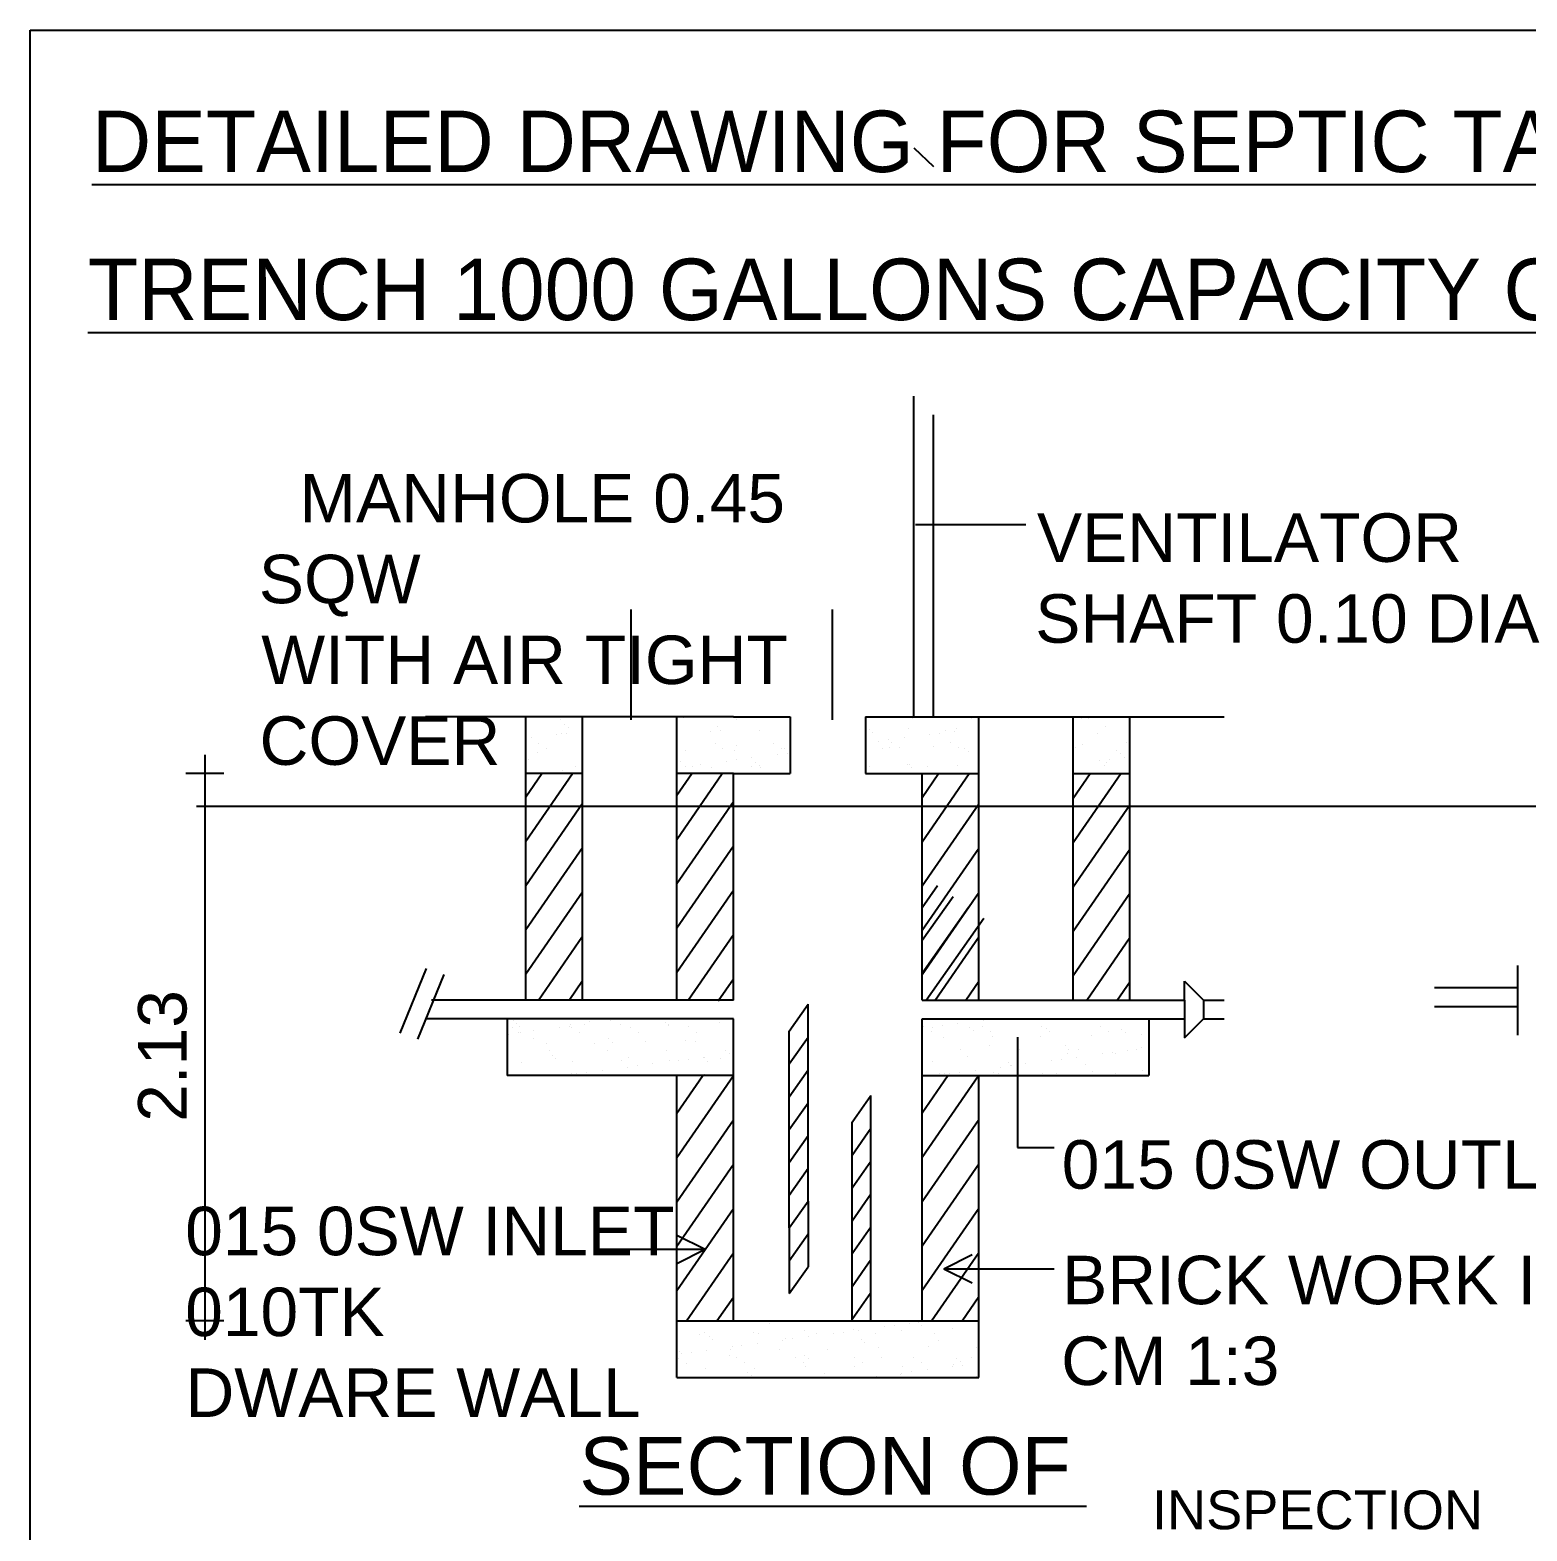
# Model space of a CAD drawing. Header units: metres. Extents: x 33037 to 86814, y -4407 to 25.
# Drawn here: x 86718.39 to 86740.58, y -4208.42 to -4186.17 of the extents above; entities that cross this region are included whole.
import ezdxf

# ---------------------------------------------------------------- set-up
doc = ezdxf.new("R2010")
doc.units = ezdxf.units.M
doc.header["$MEASUREMENT"] = 0
doc.styles.add('book anti', font='BKANT.TTF')
doc.styles.get("Standard").update_dxf_attribs({"font": 'arial.ttf'})

msp = doc.modelspace()

# ---------------------------------------------------------------- linework, layer by layer
at = {"color": 0, "ltscale": 50}
for p, q in [((86718.38529, -4186.16906), (86761.98396, -4186.16906)), ((86718.38529, -4219.56882), (86718.38529, -4186.16906))]:
    msp.add_line(p, q, dxfattribs=at)
at = {"color": 7}
for p, q in [((86731.48901, -4187.9135), (86731.7795, -4188.19325)), ((86731.48901, -4196.35126), (86731.48901, -4191.59544)), ((86731.7795, -4196.35126), (86731.7795, -4191.8752)), ((86731.51007, -4193.50038), (86733.14569, -4193.50038)), ((86727.29762, -4196.39489), (86727.29762, -4194.75927)), ((86730.28166, -4196.39489), (86730.28166, -4194.75927)), ((86728.81323, -4196.35126), (86724.24992, -4196.35126)), ((86725.73594, -4200.54756), (86725.73594, -4196.35126)), ((86726.24239, -4196.39012), (86726.24239, -4196.39012)), ((86726.5752, -4200.54756), (86726.5752, -4196.35126)), ((86727.97397, -4200.54756), (86727.97397, -4196.35126)), ((86727.98477, -4196.38696), (86727.98477, -4196.38696)), ((86728.07205, -4196.36478), (86728.07205, -4196.36478)), ((86728.81323, -4196.35126), (86729.65249, -4196.35126)), ((86728.85597, -4196.38537), (86728.85597, -4196.38537)), ((86729.65249, -4196.35126), (86729.65249, -4197.19052)), ((86730.7715, -4196.35126), (86730.7715, -4197.19052)), ((86730.7715, -4196.35126), (86731.61076, -4196.35126)), ((86731.46955, -4196.38063), (86731.46955, -4196.38063)), ((86731.61076, -4196.35126), (86736.08682, -4196.35126)), ((86732.34074, -4196.37904), (86732.34074, -4196.37904)), ((86732.45003, -4200.54756), (86732.45003, -4196.35126)), ((86733.84879, -4200.54756), (86733.84879, -4196.35126)), ((86733.97286, -4196.36927), (86733.97286, -4196.36927)), ((86734.08312, -4196.37588), (86734.08312, -4196.37588)), ((86734.68806, -4200.54756), (86734.68806, -4196.35126)), ((86725.81295, -4196.66219), (86725.81295, -4196.66219)), ((86726.19293, -4196.61217), (86726.19293, -4196.61217)), ((86726.26272, -4196.59995), (86726.26272, -4196.59995)), ((86726.31429, -4196.4645), (86726.31429, -4196.4645)), ((86726.33854, -4196.593), (86726.33854, -4196.593)), ((86726.36585, -4196.51175), (86726.36585, -4196.51175)), ((86726.56598, -4196.56305), (86726.56598, -4196.56305)), ((86728.46622, -4196.56682), (86728.46622, -4196.56682)), ((86728.56963, -4196.49885), (86728.56963, -4196.49885)), ((86728.6212, -4196.5461), (86728.6212, -4196.5461)), ((86729.1985, -4196.55748), (86729.1985, -4196.55748)), ((86730.82497, -4196.5332), (86730.82497, -4196.5332)), ((86730.87654, -4196.58045), (86730.87654, -4196.58045)), ((86731.34211, -4196.65859), (86731.34211, -4196.65859)), ((86731.402, -4196.52435), (86731.402, -4196.52435)), ((86731.7221, -4196.60856), (86731.7221, -4196.60856)), ((86731.86771, -4196.58939), (86731.86771, -4196.58939)), ((86731.9609, -4196.55794), (86731.9609, -4196.55794)), ((86732.09515, -4196.55945), (86732.09515, -4196.55945)), ((86732.11764, -4196.52778), (86732.11764, -4196.52778)), ((86734.21624, -4196.59229), (86734.21624, -4196.59229)), ((86734.32114, -4196.49465), (86734.32114, -4196.49465)), ((86725.90206, -4196.87669), (86725.90206, -4196.87669)), ((86725.92566, -4196.74494), (86725.92566, -4196.74494)), ((86726.04363, -4196.8201), (86726.04363, -4196.8201)), ((86728.10556, -4196.84356), (86728.10556, -4196.84356)), ((86728.53924, -4196.74019), (86728.53924, -4196.74019)), ((86728.65721, -4196.81535), (86728.65721, -4196.81535)), ((86728.8212, -4196.84699), (86728.8212, -4196.84699)), ((86728.86458, -4196.76912), (86728.86458, -4196.76912)), ((86729.41043, -4196.73861), (86729.41043, -4196.73861)), ((86729.5284, -4196.81376), (86729.5284, -4196.81376)), ((86729.57678, -4196.81977), (86729.57678, -4196.81977)), ((86729.60861, -4196.88681), (86729.60861, -4196.88681)), ((86730.96906, -4196.7077), (86730.96906, -4196.7077)), ((86731.0247, -4196.81386), (86731.0247, -4196.81386)), ((86731.11468, -4196.68853), (86731.11468, -4196.68853)), ((86731.11992, -4196.80347), (86731.11992, -4196.80347)), ((86731.15282, -4196.73544), (86731.15282, -4196.73544)), ((86731.27079, -4196.8106), (86731.27079, -4196.8106)), ((86731.78028, -4196.78664), (86731.78028, -4196.78664)), ((86732.02401, -4196.73386), (86732.02401, -4196.73386)), ((86732.14198, -4196.80901), (86732.14198, -4196.80901)), ((86732.23934, -4196.81309), (86732.23934, -4196.81309)), ((86732.2909, -4196.86034), (86732.2909, -4196.86034)), ((86733.88437, -4196.80585), (86733.88437, -4196.80585)), ((86733.98378, -4196.75351), (86733.98378, -4196.75351)), ((86734.49468, -4196.84744), (86734.49468, -4196.84744)), ((86734.54625, -4196.89469), (86734.54625, -4196.89469)), ((86734.63759, -4196.72911), (86734.63759, -4196.72911)), ((86720.9764, -4196.91076), (86720.9764, -4205.58313)), ((86725.76826, -4196.9803), (86725.76826, -4196.9803)), ((86726.46833, -4197.09066), (86726.46833, -4197.09066)), ((86728.0236, -4197.01465), (86728.0236, -4197.01465)), ((86728.10254, -4197.08509), (86728.10254, -4197.08509)), ((86728.21071, -4197.08749), (86728.21071, -4197.08749)), ((86728.32998, -4197.05514), (86728.32998, -4197.05514)), ((86728.48384, -4197.10586), (86728.48384, -4197.10586)), ((86728.70996, -4197.00512), (86728.70996, -4197.00512)), ((86728.85558, -4196.98595), (86728.85558, -4196.98595)), ((86729.0819, -4197.08591), (86729.0819, -4197.08591)), ((86729.08301, -4196.95601), (86729.08301, -4196.95601)), ((86729.14302, -4197.02427), (86729.14302, -4197.02427)), ((86729.19459, -4197.07152), (86729.19459, -4197.07152)), ((86729.21612, -4197.09651), (86729.21612, -4197.09651)), ((86729.463, -4196.90598), (86729.463, -4196.90598)), ((86730.82429, -4197.08274), (86730.82429, -4197.08274)), ((86731.39837, -4197.05862), (86731.39837, -4197.05862)), ((86731.41963, -4197.06338), (86731.41963, -4197.06338)), ((86731.44993, -4197.10587), (86731.44993, -4197.10587)), ((86731.69548, -4197.08116), (86731.69548, -4197.08116)), ((86732.13526, -4197.06682), (86732.13526, -4197.06682)), ((86733.85914, -4197.05154), (86733.85914, -4197.05154)), ((86734.23913, -4197.00151), (86734.23913, -4197.00151)), ((86734.30906, -4197.07641), (86734.30906, -4197.07641)), ((86734.33876, -4197.03369), (86734.33876, -4197.03369)), ((86734.38474, -4196.98234), (86734.38474, -4196.98234)), ((86734.61218, -4196.9524), (86734.61218, -4196.9524)), ((86721.25615, -4197.19052), (86720.69665, -4197.19052)), ((86726.5752, -4197.19052), (86725.73594, -4197.19052)), ((86725.73594, -4197.53412), (86725.97314, -4197.19052)), ((86725.73594, -4198.19069), (86726.42639, -4197.19052)), ((86726.28034, -4197.13899), (86726.28034, -4197.13899)), ((86728.81323, -4197.19052), (86727.97397, -4197.19052)), ((86727.97397, -4197.50899), (86728.19382, -4197.19052)), ((86727.97397, -4198.16556), (86728.64708, -4197.19052)), ((86728.81323, -4197.19052), (86729.65249, -4197.19052)), ((86728.81323, -4200.54756), (86728.81323, -4197.19052)), ((86730.7715, -4197.19052), (86731.61076, -4197.19052)), ((86731.61076, -4197.19052), (86732.45003, -4197.19052)), ((86731.61076, -4197.54354), (86731.85447, -4197.19052)), ((86731.61076, -4200.54756), (86731.61076, -4197.19052)), ((86731.61076, -4198.20011), (86732.30773, -4197.19052)), ((86733.84879, -4197.19052), (86734.68806, -4197.19052)), ((86733.84879, -4197.55487), (86734.10032, -4197.19052)), ((86733.84879, -4198.21143), (86734.55357, -4197.19052)), ((86725.73594, -4198.84725), (86726.5752, -4197.63153)), ((86727.97397, -4198.82212), (86728.81323, -4197.6064)), ((86731.61076, -4198.85667), (86732.45003, -4197.64095)), ((86733.84879, -4198.868), (86734.68806, -4197.65228)), ((86725.73594, -4199.50382), (86726.5752, -4198.2881)), ((86727.97397, -4199.47869), (86728.81323, -4198.26297)), ((86731.61076, -4199.51324), (86732.45003, -4198.29752)), ((86733.84879, -4199.52456), (86734.68806, -4198.30884)), ((86731.61076, -4199.17508), (86731.83964, -4198.84945)), ((86725.73594, -4200.16038), (86726.5752, -4198.94466)), ((86727.97397, -4200.13525), (86728.81323, -4198.91953)), ((86731.61076, -4200.1698), (86732.45003, -4198.95408)), ((86731.61076, -4199.66158), (86732.06851, -4199.01031)), ((86733.84879, -4200.18113), (86734.68806, -4198.96541)), ((86731.61076, -4200.14808), (86732.29739, -4199.17118)), ((86731.67192, -4200.54756), (86732.52626, -4199.33205)), ((86725.92191, -4200.54756), (86726.5752, -4199.60123)), ((86728.14259, -4200.54756), (86728.81323, -4199.5761)), ((86731.80324, -4200.54756), (86732.45003, -4199.61065)), ((86734.04908, -4200.54756), (86734.68806, -4199.62198)), ((86724.25973, -4200.0779), (86723.8681, -4201.03943)), ((86724.51882, -4200.16713), (86724.12718, -4201.12866)), ((86740.4359, -4200.0332), (86740.4359, -4201.06745)), ((86726.37516, -4200.54756), (86726.5752, -4200.25779)), ((86728.58789, -4200.55907), (86728.81323, -4200.23266)), ((86732.25649, -4200.54756), (86732.45003, -4200.26722)), ((86734.50234, -4200.54756), (86734.68806, -4200.27854)), ((86735.49835, -4200.26781), (86735.77811, -4200.54756)), ((86735.49835, -4200.54756), (86735.49835, -4200.26781)), ((86739.20702, -4200.36106), (86740.4359, -4200.36106)), ((86728.81323, -4200.54756), (86724.33717, -4200.54756)), ((86729.63921, -4201.0071), (86729.91897, -4200.60908)), ((86729.91897, -4203.52808), (86729.91897, -4200.60908)), ((86731.61076, -4200.54756), (86735.49835, -4200.54756)), ((86735.49835, -4200.54756), (86735.49835, -4200.82732)), ((86735.77811, -4200.54756), (86735.77811, -4200.82732)), ((86735.77811, -4200.54756), (86736.08682, -4200.54756)), ((86739.20702, -4200.64081), (86740.4359, -4200.64081)), ((86728.81323, -4200.82732), (86724.24992, -4200.82732)), ((86725.45618, -4200.82732), (86725.45618, -4201.66658)), ((86725.54977, -4200.84467), (86725.54977, -4200.84467)), ((86725.60133, -4200.89192), (86725.60133, -4200.89192)), ((86726.68569, -4200.8694), (86726.68569, -4200.8694)), ((86726.98749, -4200.85351), (86726.98749, -4200.85351)), ((86727.1331, -4200.83434), (86727.1331, -4200.83434)), ((86727.80511, -4200.87902), (86727.80511, -4200.87902)), ((86728.6072, -4200.87911), (86728.6072, -4200.87911)), ((86728.81323, -4205.30337), (86728.81323, -4200.82732)), ((86731.61076, -4205.30337), (86731.61076, -4200.82732)), ((86731.61076, -4200.82732), (86735.49835, -4200.82732)), ((86732.25862, -4200.84007), (86732.25862, -4200.84007)), ((86732.51665, -4200.8499), (86732.51665, -4200.8499)), ((86732.66227, -4200.83073), (86732.66227, -4200.83073)), ((86734.96781, -4200.82732), (86734.96781, -4201.66658)), ((86735.49835, -4201.10707), (86735.77811, -4200.82732)), ((86735.49835, -4200.82732), (86735.49835, -4201.10707)), ((86735.77811, -4200.82732), (86736.08682, -4200.82732)), ((86725.48142, -4201.05179), (86725.48142, -4201.05179)), ((86725.5389, -4200.9513), (86725.5389, -4200.9513)), ((86725.62704, -4201.03262), (86725.62704, -4201.03262)), ((86725.64812, -4200.93946), (86725.64812, -4200.93946)), ((86725.65687, -4201.02645), (86725.65687, -4201.02645)), ((86725.84471, -4201.11494), (86725.84471, -4201.11494)), ((86725.85447, -4201.00267), (86725.85447, -4201.00267)), ((86726.23445, -4200.95265), (86726.23445, -4200.95265)), ((86726.38007, -4200.93348), (86726.38007, -4200.93348)), ((86726.4037, -4200.91224), (86726.4037, -4200.91224)), ((86726.41009, -4200.94971), (86726.41009, -4200.94971)), ((86726.52806, -4201.02487), (86726.52806, -4201.02487)), ((86726.6075, -4200.90353), (86726.6075, -4200.90353)), ((86727.13598, -4200.9029), (86727.13598, -4200.9029)), ((86727.28128, -4200.94813), (86727.28128, -4200.94813)), ((86727.39925, -4201.02329), (86727.39925, -4201.02329)), ((86727.85162, -4200.90633), (86727.85162, -4200.90633)), ((86727.85667, -4200.92627), (86727.85667, -4200.92627)), ((86728.15247, -4200.94655), (86728.15247, -4200.94655)), ((86728.27045, -4201.0217), (86728.27045, -4201.0217)), ((86729.63921, -4203.9261), (86729.63921, -4201.0071)), ((86729.63921, -4201.4936), (86729.91897, -4201.09558)), ((86731.63725, -4200.94022), (86731.63725, -4200.94022)), ((86731.75522, -4201.01537), (86731.75522, -4201.01537)), ((86731.76362, -4200.94904), (86731.76362, -4200.94904)), ((86731.90923, -4200.92987), (86731.90923, -4200.92987)), ((86731.92126, -4201.09893), (86731.92126, -4201.09893)), ((86732.13667, -4200.89993), (86732.13667, -4200.89993)), ((86732.31579, -4200.94772), (86732.31579, -4200.94772)), ((86732.36736, -4200.99497), (86732.36736, -4200.99497)), ((86732.50844, -4200.93863), (86732.50844, -4200.93863)), ((86732.62641, -4201.01379), (86732.62641, -4201.01379)), ((86732.65355, -4201.08959), (86732.65355, -4201.08959)), ((86733.02567, -4201.09663), (86733.02567, -4202.73225)), ((86733.36918, -4201.09302), (86733.36918, -4201.09302)), ((86733.37963, -4200.93705), (86733.37963, -4200.93705)), ((86733.45171, -4200.97246), (86733.45171, -4200.97246)), ((86733.4976, -4201.0122), (86733.4976, -4201.0122)), ((86734.12477, -4201.0658), (86734.12477, -4201.0658)), ((86734.25082, -4200.93547), (86734.25082, -4200.93547)), ((86734.36879, -4201.01062), (86734.36879, -4201.01062)), ((86734.57113, -4200.98207), (86734.57113, -4200.98207)), ((86734.6227, -4201.02932), (86734.6227, -4201.02932)), ((86734.85705, -4201.05646), (86734.85705, -4201.05646)), ((86726.04304, -4201.18898), (86726.04304, -4201.18898)), ((86726.08156, -4201.29701), (86726.08156, -4201.29701)), ((86726.75868, -4201.19241), (86726.75868, -4201.19241)), ((86726.95276, -4201.29543), (86726.95276, -4201.29543)), ((86726.96413, -4201.12455), (86726.96413, -4201.12455)), ((86727.0157, -4201.1718), (86727.0157, -4201.1718)), ((86727.51426, -4201.16519), (86727.51426, -4201.16519)), ((86727.82395, -4201.29385), (86727.82395, -4201.29385)), ((86728.10005, -4201.14929), (86728.10005, -4201.14929)), ((86728.24654, -4201.15585), (86728.24654, -4201.15585)), ((86728.69514, -4201.29226), (86728.69514, -4201.29226)), ((86732.17991, -4201.28593), (86732.17991, -4201.28593)), ((86732.61074, -4201.21799), (86732.61074, -4201.21799)), ((86733.0511, -4201.28435), (86733.0511, -4201.28435)), ((86733.73016, -4201.2276), (86733.73016, -4201.2276)), ((86733.76411, -4201.34254), (86733.76411, -4201.34254)), ((86733.78172, -4201.27485), (86733.78172, -4201.27485)), ((86733.9223, -4201.28277), (86733.9223, -4201.28277)), ((86734.28065, -4201.34199), (86734.28065, -4201.34199)), ((86734.42627, -4201.32282), (86734.42627, -4201.32282)), ((86734.6537, -4201.29288), (86734.6537, -4201.29288)), ((86734.79349, -4201.28118), (86734.79349, -4201.28118)), ((86734.86608, -4201.25234), (86734.86608, -4201.25234)), ((86725.66574, -4201.4785), (86725.66574, -4201.4785)), ((86726.12316, -4201.37009), (86726.12316, -4201.37009)), ((86726.17472, -4201.41734), (86726.17472, -4201.41734)), ((86726.42132, -4201.45127), (86726.42132, -4201.45127)), ((86727.15361, -4201.44193), (86727.15361, -4201.44193)), ((86727.24542, -4201.54388), (86727.24542, -4201.54388)), ((86727.25908, -4201.39482), (86727.25908, -4201.39482)), ((86727.39103, -4201.5247), (86727.39103, -4201.5247)), ((86727.61847, -4201.49476), (86727.61847, -4201.49476)), ((86727.86924, -4201.44537), (86727.86924, -4201.44537)), ((86727.99845, -4201.44474), (86727.99845, -4201.44474)), ((86728.14407, -4201.42557), (86728.14407, -4201.42557)), ((86728.3715, -4201.39562), (86728.3715, -4201.39562)), ((86728.3785, -4201.40444), (86728.3785, -4201.40444)), ((86728.43006, -4201.45169), (86728.43006, -4201.45169)), ((86728.62483, -4201.41814), (86728.62483, -4201.41814)), ((86728.75149, -4201.3456), (86728.75149, -4201.3456)), ((86731.76976, -4201.46352), (86731.76976, -4201.46352)), ((86732.27624, -4201.37911), (86732.27624, -4201.37911)), ((86732.77459, -4201.54027), (86732.77459, -4201.54027)), ((86732.88918, -4201.47314), (86732.88918, -4201.47314)), ((86732.9202, -4201.5211), (86732.9202, -4201.5211)), ((86732.94075, -4201.52039), (86732.94075, -4201.52039)), ((86733.03183, -4201.35188), (86733.03183, -4201.35188)), ((86733.14763, -4201.49116), (86733.14763, -4201.49116)), ((86733.52762, -4201.44113), (86733.52762, -4201.44113)), ((86733.67323, -4201.42196), (86733.67323, -4201.42196)), ((86733.90067, -4201.39202), (86733.90067, -4201.39202)), ((86734.02511, -4201.49787), (86734.02511, -4201.49787)), ((86734.47974, -4201.34598), (86734.47974, -4201.34598)), ((86728.81323, -4201.66658), (86725.45618, -4201.66658)), ((86725.76483, -4201.65183), (86725.76483, -4201.65183)), ((86726.4181, -4201.64035), (86726.4181, -4201.64035)), ((86726.49239, -4201.64301), (86726.49239, -4201.64301)), ((86726.63603, -4201.65025), (86726.63603, -4201.65025)), ((86726.638, -4201.62384), (86726.638, -4201.62384)), ((86726.86544, -4201.5939), (86726.86544, -4201.5939)), ((86727.50722, -4201.64866), (86727.50722, -4201.64866)), ((86727.53752, -4201.64997), (86727.53752, -4201.64997)), ((86727.97397, -4206.14264), (86727.97397, -4201.66658)), ((86727.97397, -4202.22573), (86728.35997, -4201.66658)), ((86727.97397, -4202.8823), (86728.81323, -4201.66658)), ((86728.37841, -4201.64708), (86728.37841, -4201.64708)), ((86729.63921, -4201.9801), (86729.91897, -4201.58208)), ((86731.61076, -4202.22007), (86731.99286, -4201.66658)), ((86731.61076, -4202.87663), (86732.44612, -4201.66658)), ((86731.61076, -4201.66658), (86734.96781, -4201.66658)), ((86731.86318, -4201.64075), (86731.86318, -4201.64075)), ((86731.93889, -4201.63797), (86731.93889, -4201.63797)), ((86732.02155, -4201.63941), (86732.02155, -4201.63941)), ((86732.16717, -4201.62024), (86732.16717, -4201.62024)), ((86732.3946, -4201.5903), (86732.3946, -4201.5903)), ((86732.45003, -4206.14264), (86732.45003, -4201.66658)), ((86732.67117, -4201.62863), (86732.67117, -4201.62863)), ((86732.73438, -4201.63916), (86732.73438, -4201.63916)), ((86733.3868, -4201.63206), (86733.3868, -4201.63206)), ((86733.60557, -4201.63758), (86733.60557, -4201.63758)), ((86734.14239, -4201.60484), (86734.14239, -4201.60484)), ((86734.47676, -4201.636), (86734.47676, -4201.636)), ((86734.87467, -4201.5955), (86734.87467, -4201.5955)), ((86730.57172, -4202.35925), (86730.85148, -4201.96123)), ((86730.85148, -4205.31827), (86730.85148, -4201.96123)), ((86729.63921, -4202.4666), (86729.91897, -4202.06858)), ((86727.97397, -4203.53886), (86728.81323, -4202.32314)), ((86730.57172, -4205.31827), (86730.57172, -4202.35925)), ((86730.57172, -4202.84575), (86730.85148, -4202.44773)), ((86731.61076, -4203.5332), (86732.45003, -4202.31748)), ((86729.63921, -4202.9531), (86729.91897, -4202.55508)), ((86733.02567, -4202.73225), (86733.56532, -4202.73225)), ((86727.97397, -4204.19543), (86728.81323, -4202.97971)), ((86729.63921, -4203.4396), (86729.91897, -4203.04158)), ((86730.57172, -4203.33224), (86730.85148, -4202.93423)), ((86731.61076, -4204.18976), (86732.45003, -4202.97404)), ((86729.63921, -4203.9261), (86729.91897, -4203.52808)), ((86729.91897, -4203.52808), (86729.91897, -4204.50108)), ((86730.57172, -4203.81874), (86730.85148, -4203.42072)), ((86727.97397, -4204.85199), (86728.81323, -4203.63627)), ((86731.61076, -4204.84633), (86732.45003, -4203.63061)), ((86729.63921, -4203.9261), (86729.63921, -4204.8991)), ((86730.57172, -4204.30524), (86730.85148, -4203.90722)), ((86728.3936, -4204.24413), (86727.97397, -4204.03777)), ((86729.63921, -4204.4126), (86729.91897, -4204.01458)), ((86728.3936, -4204.24413), (86726.75798, -4204.24413)), ((86728.3936, -4204.24413), (86727.97397, -4204.4574)), ((86728.11561, -4205.30337), (86728.81323, -4204.29284)), ((86730.57172, -4204.79174), (86730.85148, -4204.39372)), ((86731.7485, -4205.30337), (86732.45003, -4204.28718)), ((86731.9297, -4204.53079), (86732.34933, -4204.31752)), ((86729.63921, -4204.8991), (86729.91897, -4204.50108)), ((86731.9297, -4204.53079), (86733.56532, -4204.53079)), ((86731.9297, -4204.53079), (86732.34933, -4204.73715)), ((86730.57172, -4205.27824), (86730.85148, -4204.88022)), ((86728.56887, -4205.30337), (86728.81323, -4204.9494)), ((86732.20176, -4205.30337), (86732.45003, -4204.94374)), ((86721.25615, -4205.30337), (86720.69665, -4205.30337)), ((86727.97397, -4205.30337), (86732.45003, -4205.30337)), ((86729.34749, -4205.34079), (86729.34749, -4205.34079)), ((86730.43185, -4205.31827), (86730.43185, -4205.31827)), ((86731.42516, -4205.33955), (86731.42516, -4205.33955)), ((86731.55127, -4205.32789), (86731.55127, -4205.32789)), ((86728.30838, -4205.49862), (86728.30838, -4205.49862)), ((86728.38753, -4205.46814), (86728.38753, -4205.46814)), ((86728.45495, -4205.53907), (86728.45495, -4205.53907)), ((86729.10316, -4205.47157), (86729.10316, -4205.47157)), ((86729.17957, -4205.49704), (86729.17957, -4205.49704)), ((86729.59087, -4205.5638), (86729.59087, -4205.5638)), ((86729.69166, -4205.56777), (86729.69166, -4205.56777)), ((86729.85875, -4205.44435), (86729.85875, -4205.44435)), ((86729.91909, -4205.53783), (86729.91909, -4205.53783)), ((86730.05076, -4205.49546), (86730.05076, -4205.49546)), ((86730.29908, -4205.4878), (86730.29908, -4205.4878)), ((86730.44469, -4205.46863), (86730.44469, -4205.46863)), ((86730.59103, -4205.43501), (86730.59103, -4205.43501)), ((86730.67213, -4205.43869), (86730.67213, -4205.43869)), ((86730.92196, -4205.49387), (86730.92196, -4205.49387)), ((86731.05211, -4205.38866), (86731.05211, -4205.38866)), ((86731.19772, -4205.36949), (86731.19772, -4205.36949)), ((86731.30666, -4205.43844), (86731.30666, -4205.43844)), ((86731.60283, -4205.37514), (86731.60283, -4205.37514)), ((86731.79315, -4205.49229), (86731.79315, -4205.49229)), ((86732.06225, -4205.41122), (86732.06225, -4205.41122)), ((86728.01022, -4205.75765), (86728.01022, -4205.75765)), ((86728.03998, -4205.78522), (86728.03998, -4205.78522)), ((86728.18559, -4205.76605), (86728.18559, -4205.76605)), ((86728.41303, -4205.7361), (86728.41303, -4205.7361)), ((86728.50651, -4205.58632), (86728.50651, -4205.58632)), ((86728.76581, -4205.73043), (86728.76581, -4205.73043)), ((86728.79301, -4205.68608), (86728.79301, -4205.68608)), ((86728.93862, -4205.66691), (86728.93862, -4205.66691)), ((86729.16606, -4205.63696), (86729.16606, -4205.63696)), ((86729.49809, -4205.72109), (86729.49809, -4205.72109)), ((86729.54604, -4205.58694), (86729.54604, -4205.58694)), ((86730.21372, -4205.72452), (86730.21372, -4205.72452)), ((86730.71029, -4205.57342), (86730.71029, -4205.57342)), ((86730.76186, -4205.62067), (86730.76186, -4205.62067)), ((86730.96931, -4205.6973), (86730.96931, -4205.6973)), ((86731.70159, -4205.68796), (86731.70159, -4205.68796)), ((86731.84621, -4205.59816), (86731.84621, -4205.59816)), ((86732.41722, -4205.69139), (86732.41722, -4205.69139)), ((86727.99165, -4205.85344), (86727.99165, -4205.85344)), ((86728.10962, -4205.92859), (86728.10962, -4205.92859)), ((86728.40515, -4206.00718), (86728.40515, -4206.00718)), ((86728.7499, -4205.80934), (86728.7499, -4205.80934)), ((86728.86284, -4205.85185), (86728.86284, -4205.85185)), ((86728.98081, -4205.92701), (86728.98081, -4205.92701)), ((86729.12078, -4206.01061), (86729.12078, -4206.01061)), ((86729.73403, -4205.85027), (86729.73403, -4205.85027)), ((86729.852, -4205.92543), (86729.852, -4205.92543)), ((86729.86932, -4205.81895), (86729.86932, -4205.81895)), ((86729.87637, -4205.98339), (86729.87637, -4205.98339)), ((86729.92088, -4205.8662), (86729.92088, -4205.8662)), ((86730.60523, -4205.84869), (86730.60523, -4205.84869)), ((86730.60865, -4205.97405), (86730.60865, -4205.97405)), ((86730.7232, -4205.92384), (86730.7232, -4205.92384)), ((86731.00524, -4205.84369), (86731.00524, -4205.84369)), ((86731.32428, -4205.97748), (86731.32428, -4205.97748)), ((86731.47642, -4205.8471), (86731.47642, -4205.8471)), ((86731.59439, -4205.92226), (86731.59439, -4205.92226)), ((86732.06308, -4205.97989), (86732.06308, -4205.97989)), ((86732.07987, -4205.95026), (86732.07987, -4205.95026)), ((86732.12466, -4205.8533), (86732.12466, -4205.8533)), ((86732.17622, -4205.90055), (86732.17622, -4205.90055)), ((86732.20869, -4205.96072), (86732.20869, -4205.96072)), ((86732.34761, -4205.84552), (86732.34761, -4205.84552)), ((86732.43613, -4205.93078), (86732.43613, -4205.93078)), ((86727.97397, -4206.14264), (86732.45003, -4206.14264)), ((86729.02834, -4206.06449), (86729.02834, -4206.06449)), ((86729.07991, -4206.11174), (86729.07991, -4206.11174)), ((86730.16426, -4206.08922), (86730.16426, -4206.08922)), ((86730.93006, -4206.12905), (86730.93006, -4206.12905)), ((86731.28368, -4206.09884), (86731.28368, -4206.09884)), ((86731.31004, -4206.07903), (86731.31004, -4206.07903)), ((86731.45566, -4206.05986), (86731.45566, -4206.05986)), ((86731.68309, -4206.02992), (86731.68309, -4206.02992)), ((86732.41961, -4206.12357), (86732.41961, -4206.12357))]:
    msp.add_line(p, q, dxfattribs=at)
for p, q in [((86741.20332, -4197.67967), (86720.85114, -4197.67967)), ((86726.5274, -4208.04886), (86734.04665, -4208.04886))]:
    msp.add_line(p, q)
for points in [[(86731.9297, -4193.70674), (86731.9297, -4193.28711), (86731.51007, -4193.50038), (86731.9297, -4193.70674)], [(86727.50399, -4195.97526), (86727.08436, -4195.97526), (86727.29762, -4196.39489), (86727.50399, -4195.97526)], [(86730.48803, -4195.97526), (86730.0684, -4195.97526), (86730.28166, -4196.39489), (86730.48803, -4195.97526)], [(86732.81931, -4201.51626), (86733.23894, -4201.51626), (86733.02567, -4201.09663), (86732.81931, -4201.51626)], [(86727.97397, -4204.03777), (86727.97397, -4204.4574), (86728.3936, -4204.24413), (86727.97397, -4204.03777)], [(86732.34933, -4204.73715), (86732.34933, -4204.31752), (86731.9297, -4204.53079), (86732.34933, -4204.73715)]]:
    msp.add_solid(points, dxfattribs=at)

# ---------------------------------------------------------------- texts
at = {"style": 'book anti'}
for s, p in [('%%UDETAILED DRAWING FOR SEPTIC TANK WITH DISPERSION', (86719.30142, -4188.27494)), ('%%UTRENCH 1000 GALLONS CAPACITY OF 10000 LITRES', (86719.24434, -4190.46879))]:
    msp.add_text(s, height=0.9109979, dxfattribs=at).set_placement(p)
at = {"color": 7}
for s, height, p in [('  MANHOLE 0.45 ', 0.7185553, (86721.82287, -4193.46828)), ('VENTILATOR ', 0.7185553, (86733.31093, -4194.05229)), ('SQW ', 0.718555, (86721.77716, -4194.66587)), ('SHAFT 0.10 DIA', 0.7185553, (86733.28648, -4195.25095)), ('WITH AIR TIGHT ', 0.7185553, (86721.8133, -4195.86346)), ('COVER', 0.718555, (86721.78779, -4197.06106)), ('015 0SW OUTLET', 0.7185553, (86733.67968, -4203.34355)), ('015 0SW INLET ', 0.7185553, (86720.6856, -4204.33001)), ('BRICK WORK IN ', 0.7185553, (86733.685, -4205.05594)), ('010TK ', 0.718555, (86720.6856, -4205.52867)), ('CM 1:3', 0.718555, (86733.67012, -4206.25353)), ('DWARE WALL', 0.718555, (86720.68879, -4206.72626)), ('SECTION OF ', 0.8532844, (86726.5274, -4207.87821)), ('INSPECTION ', 0.5748442, (86735.01693, -4208.39196))]:
    msp.add_text(s, height=height, dxfattribs=at).set_placement(p)
msp.add_text('2.13', height=0.718555, rotation=90, dxfattribs=at).set_placement((86720.70534, -4202.35287))

doc.saveas('drawing.dxf')
